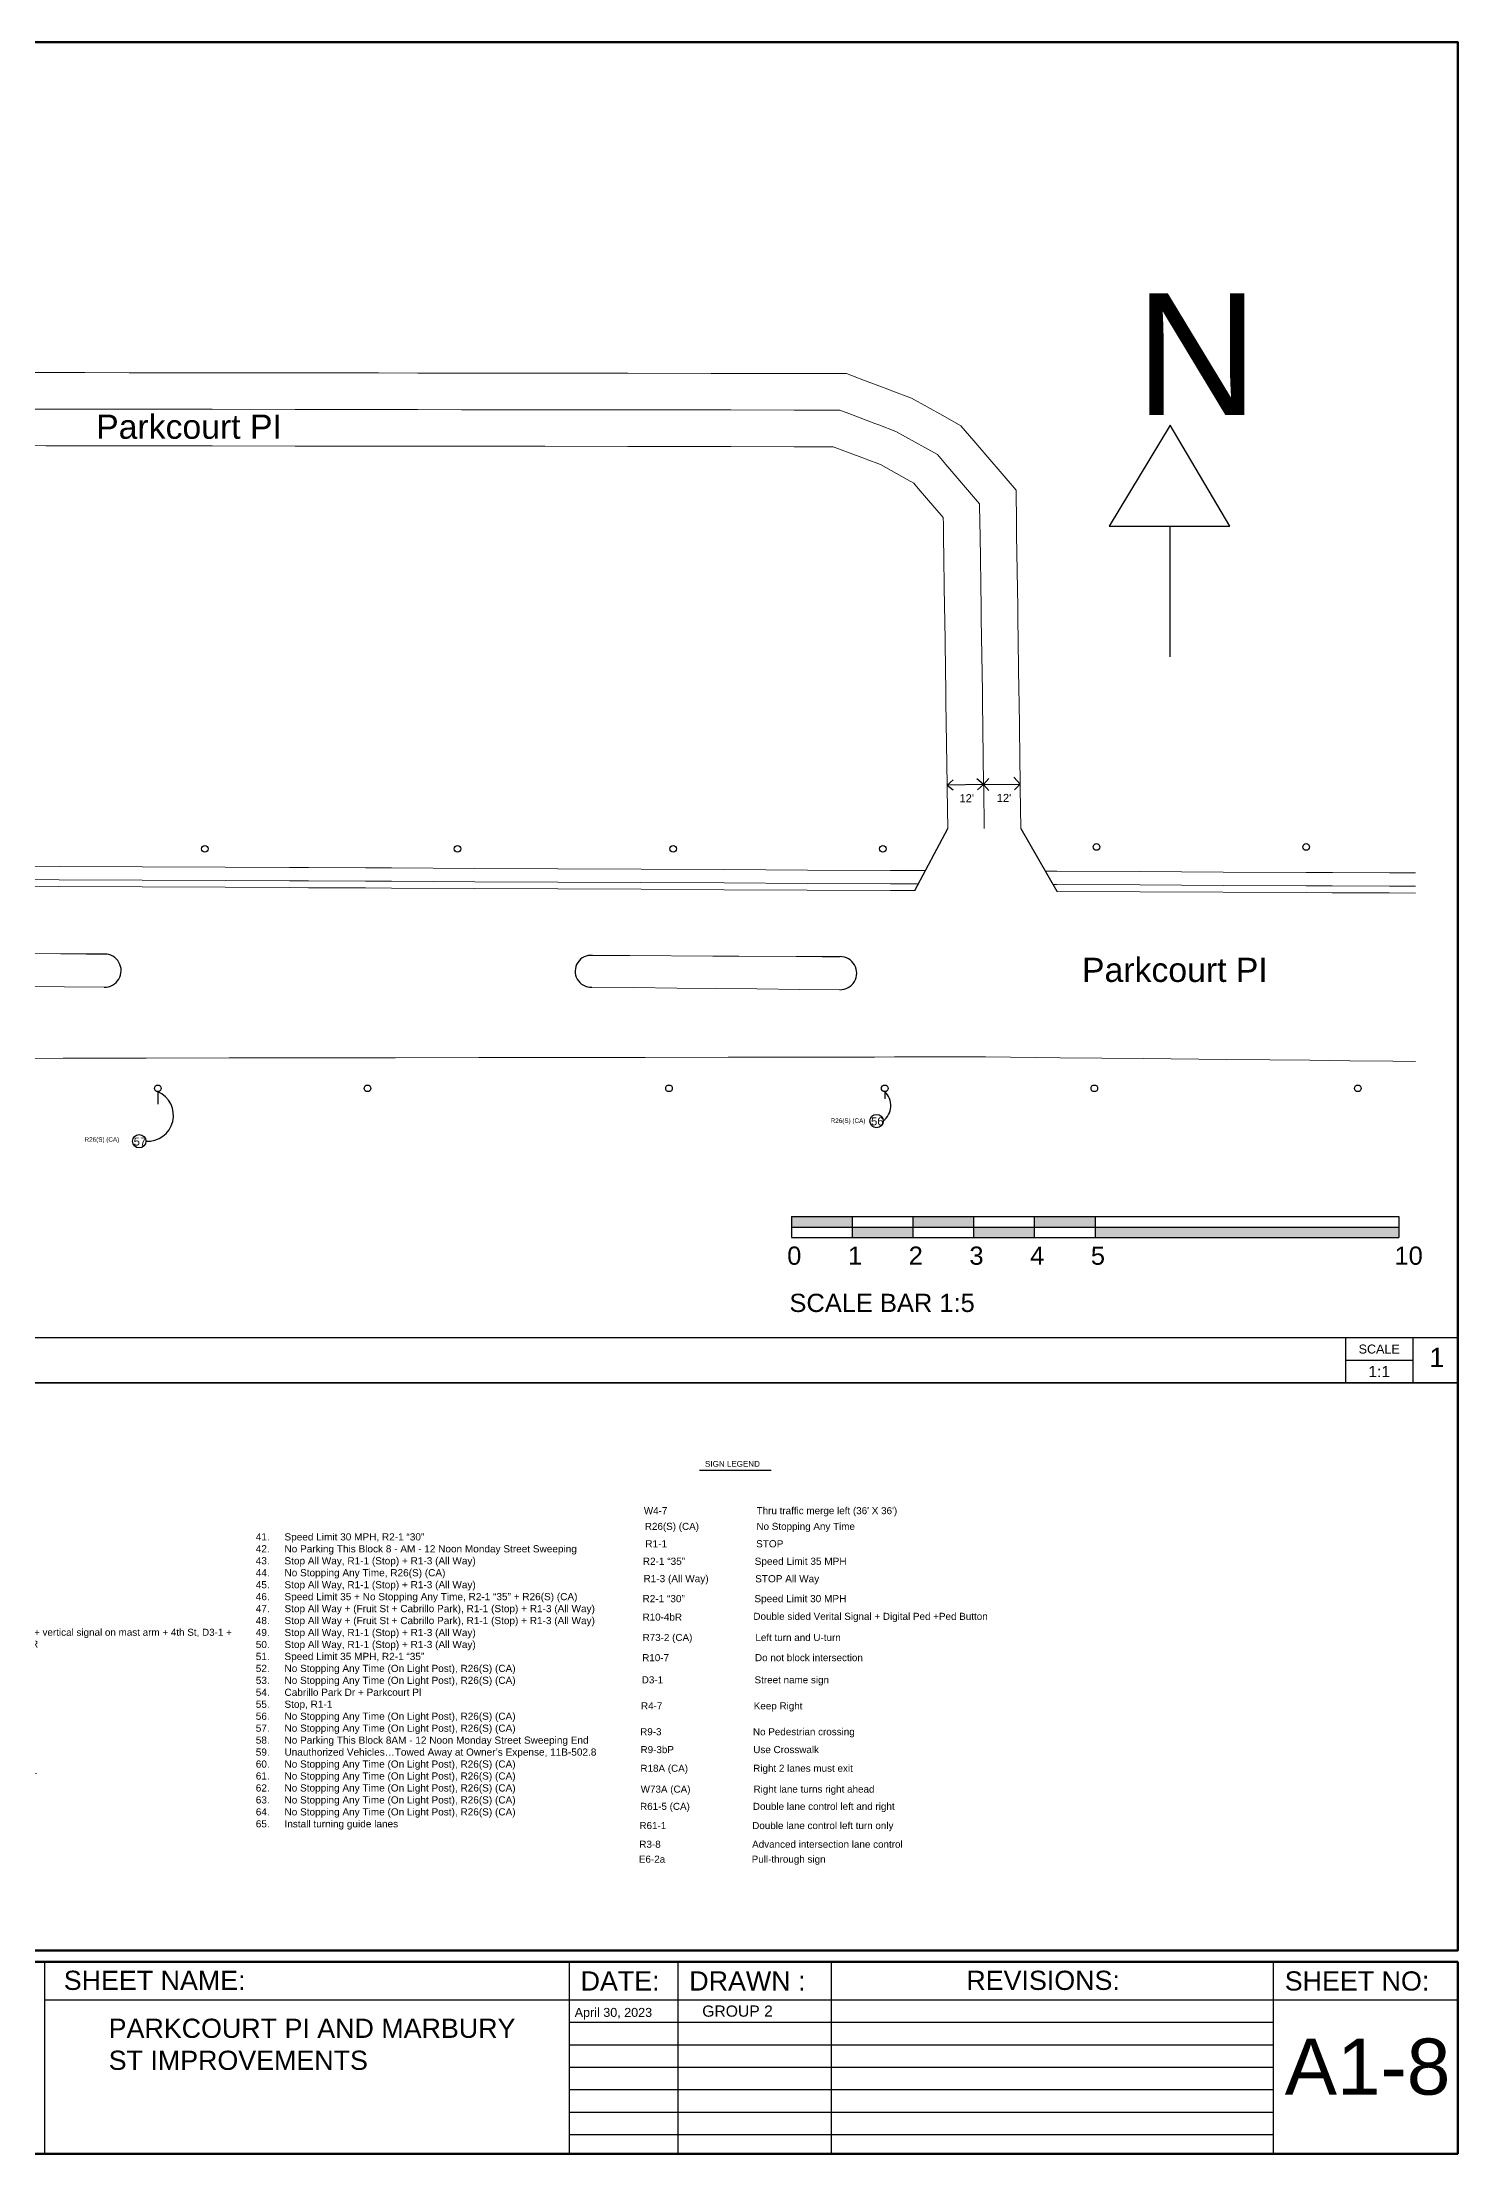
# Paper-space layout 'Layout1' of a CAD drawing. Header units: inches. Extents: x 0 to 35.9, y 0 to 23.6.
# Drawn here: x 20.14 to 35.9, y 0.09 to 23.61 of the extents above; entities that cross this region are included whole.
import ezdxf

# ---------------------------------------------------------------- set-up
doc = ezdxf.new("R2010")
doc.units = ezdxf.units.IN
doc.header["$MEASUREMENT"] = 0
doc.layers.get('0').update_dxf_attribs({"lineweight": 30})
doc.layers.add('BLOCK TEXT', color=7, linetype='Continuous')
doc.layers.add('C-SIDEWALK-CURB', color=92, linetype='Continuous')
doc.styles.add('Sheet', font='arial.ttf', dxfattribs={"height": 0.375})
doc.styles.get("Standard").update_dxf_attribs({"font": 'arial.ttf'})
doc.styles.add('WORKING', font='arial.ttf')

# ---------------------------------------------------------------- blocks, each defined once
blk = doc.blocks.new('TITLEBLOCK ARCHD24X36')
for p, q in [((35.909, 9.514), (0.031, 9.514)), ((35.909, 9.014), (0.031, 9.014)), ((20.176, 0.428), (20.176, 2.566)), ((26.017, 0.428), (26.017, 2.566)), ((27.227, 0.428), (27.227, 2.566)), ((28.937, 0.428), (28.937, 2.566)), ((33.857, 0.428), (33.857, 2.566)), ((35.909, 0.428), (35.909, 2.566)), ((35.909, 2.138), (20.176, 2.138)), ((33.857, 1.888), (26.017, 1.888)), ((33.857, 1.638), (26.017, 1.638)), ((33.857, 1.388), (26.017, 1.388)), ((33.857, 1.138), (26.017, 1.138)), ((33.857, 0.888), (26.017, 0.888)), ((33.857, 0.638), (26.017, 0.638))]:
    blk.add_line(p, q)
at = {"ltscale": 0.125}
for points in [[(0.031, 23.944), (35.909, 23.944), (35.909, 9.514), (0.031, 9.514)], [(6.23, 9.014), (35.909, 9.014), (35.909, 2.691), (6.23, 2.691)]]:
    blk.add_lwpolyline(points, close=True, dxfattribs=at)
for points in [[(34.659, 9.514), (34.659, 9.014)], [(35.409, 9.514), (35.409, 9.014)], [(34.659, 9.264), (35.409, 9.264)]]:
    blk.add_lwpolyline(points)
at = {"layer": 'BLOCK TEXT', "linetype": 'ByBlock', "lineweight": 100}
for points in [[(0.031, 2.691), (0.031, 23.944), (35.909, 23.944), (35.909, 2.691)], [(35.909, 2.566), (35.909, 0.428), (0.031, 0.428), (0.031, 2.566)]]:
    blk.add_lwpolyline(points, close=True, dxfattribs=at)
at = {"style": 'Sheet'}
for s, width, gutter_width, heights, insert, char_height, attachment_point in [('SCALE', 0.46248, 1.069, [0], (35.034, 9.389), 0.1, 5), ('\\A1;1', 0.21376, 1.069, [0], (35.593, 9.404), 0.2138, 1), ('SHEET NAME:', 2.63324, 1.069, [0], (20.387, 2.466), 0.21376, 1), ('DATE:', 1.77221, 1.069, [0], (26.142, 2.459), 0.2138, 1), ('DRAWN :', 1.77221, 1.069, [0], (27.352, 2.459), 0.2138, 1), ('REVISIONS:', 1.77221, 1.069, [0], (30.437, 2.466), 0.2138, 1), ('SHEET NO:', 1.77221, 1.069, [0], (33.982, 2.459), 0.2138, 1), ('\\A1;PARKCOURT PI AND MARBURY ST IMPROVEMENTS ', 4.61987, 1.069, [1.269], (20.887, 1.932), 0.21376, 1), ('A1-8', 1.80207, 0.312, [0], (33.982, 1.711), 0.625, 1)]:
    blk.add_mtext_dynamic_manual_height_columns(s, width=width, gutter_width=gutter_width, heights=heights, dxfattribs=dict(at, insert=insert, char_height=char_height, attachment_point=attachment_point))
at = {"insert": (35.034, 9.139), "char_height": 0.125, "attachment_point": 5, "style": 'Sheet'}
blk.add_mtext('1:1', dxfattribs=at)
at = {"insert": (26.076, 2.052), "char_height": 0.1, "width": 1.98456, "attachment_point": 1, "style": 'Sheet'}
blk.add_mtext('April 30, 2023', dxfattribs=at)
at = {"ltscale": 0.125, "insert": (27.496, 2.079), "char_height": 0.125, "attachment_point": 1, "style": 'Sheet'}
blk.add_mtext_dynamic_manual_height_columns('GROUP 2', width=1.67854, gutter_width=1.875, heights=[0], dxfattribs=at)
blk = doc.blocks.new('SCALE 1_50')
h = blk.add_hatch(color=256)
h.dxf.hatch_style = 1
h.paths.add_polyline_path([(20, -3.5), (20, 0), (0, 0), (0, -3.5)])
h.paths.add_polyline_path([(40, -3.5), (20, -3.5), (20, -7), (40, -7)])
h.paths.add_polyline_path([(60, 0), (40, 0), (40, -3.5), (60, -3.5)])
h.paths.add_polyline_path([(60, -7), (80, -7), (80, -3.5), (60, -3.5)])
h.paths.add_polyline_path([(100, 0), (80, 0), (80, -3.5), (100, -3.5)])
h.paths.add_polyline_path([(100, -3.5), (100, -7), (200, -7), (200, -3.5)])
for p, q in [((0, 0), (0, -7)), ((0, 0), (200, 0)), ((20, 0), (20, -7)), ((40, 0), (40, -7)), ((60, 0), (60, -7)), ((80, 0), (80, -7)), ((100, 0), (100, -7)), ((200, 0), (200, -7)), ((200, 0), (200, -7)), ((200, 0), (200, -7)), ((200, 0), (200, -7)), ((0, -3.5), (200, -3.5)), ((0, -7), (200, -7))]:
    blk.add_line(p, q)
at = {"char_height": 6, "attachment_point": 1, "style": 'WORKING'}
for s, insert, width in [('0', (-1.38, -9.94), 22.4294), ('1', (18.62, -9.94), 22.4294), ('2', (38.62, -9.94), 22.4294), ('3', (58.62, -9.94), 22.4294), ('4', (78.62, -9.94), 22.4294), ('5', (98.62, -9.94), 22.4294), ('10', (198.62, -9.94), 22.4294), ('SCALE BAR 1:5', (-0.64, -25.49), 448.7344)]:
    blk.add_mtext(s, dxfattribs=dict(at, insert=insert, width=width))

psp = doc.layouts.get("Layout1")

# ---------------------------------------------------------------- linework, layer by layer
at = {"ltscale": 0.125}
for p, q in [((32.695, 19.342), (32.018, 18.219)), ((33.358, 18.219), (32.695, 19.342)), ((32.018, 18.219), (33.358, 18.219)), ((32.695, 16.764), (32.695, 18.219))]:
    psp.add_line(p, q, dxfattribs=at)
at = {"color": 7}
for p, q in [((21.424, 11.921, -10.681), (21.424, 11.783, -10.681)), ((29.517, 11.921, -10.681), (29.517, 11.84, -10.681))]:
    psp.add_line(p, q, dxfattribs=at)
for centre, radius, start, end in [((21.309, 11.656, -10.681), 0.288, 266.2222, 66.4162), ((29.369, 11.765, -10.681), 0.215, 307.4902, 46.4686)]:
    psp.add_arc(centre, radius, start, end, dxfattribs=at)
at = {"layer": 'C-SIDEWALK-CURB', "color": 7}
for p, q in [((30.211, 15.335, -0.059), (30.279, 15.393, -7.454)), ((30.618, 15.341, -0.051), (30.211, 15.335, -0.059)), ((30.211, 15.335, -0.059), (30.28, 15.282, -10.681)), ((30.618, 15.341, -0.051), (30.541, 15.404, -10.681)), ((30.618, 15.341, -0.051), (30.549, 15.283, -10.681)), ((30.618, 15.341, -0.051), (30.676, 15.408, -10.681)), ((30.618, 15.341, -0.051), (31.026, 15.347, -0.059)), ((30.618, 15.341, -0.051), (30.678, 15.274, -10.681)), ((31.026, 15.347, -0.059), (30.954, 15.424, -8.792)), ((31.026, 15.347, -0.059), (30.962, 15.281, -8.483)), ((29.854, 14.16, -0.085), (30.218, 14.85, -0.074)), ((31.033, 14.85, -0.074), (31.432, 14.152, -0.082)), ((20.63, 13.455, 90.078), (20.83, 13.455, 90.078)), ((28.82, 13.426, 37.028), (29.02, 13.426, 37.028)), ((27.456, 7.705), (28.252, 7.705))]:
    psp.add_line(p, q, dxfattribs=at)
at = {"layer": 'C-SIDEWALK-CURB', "color": 7, "linetype": 'Continuous', "lineweight": 0, "extrusion": (-0.004884, -0.999988, 3.95237e-12), "elevation": -14.529, "flags": 128}
psp.add_lwpolyline([(35.356, -5.348), (35.066, -5.348), (34.431, -0.028), (34.14, -0.029), (33.214, -0.03), (32.288, -0.031), (31.363, -0.033), (31.233, -0.033)], dxfattribs=at)
at = {"layer": 'C-SIDEWALK-CURB', "color": 7, "linetype": 'Continuous', "lineweight": 0, "extrusion": (0.004815, 0.999839, 0.017272), "elevation": 14.3, "flags": 128}
for points in [[(-29.785, -0.332), (-29.512, -0.332), (-28.586, -0.333), (-27.66, -0.335), (-26.735, -0.336), (-25.809, -0.338), (-24.883, -0.339), (-23.957, -0.34), (-23.666, -0.341), (-23.031, -0.342), (-22.82, -0.342), (-22.105, -0.341), (-21.18, -0.339), (-20.254, -0.338), (-19.328, -0.336), (-18.402, -0.335), (-17.476, -0.333), (-16.551, -0.331), (-16.444, -0.331), (-15.625, -0.33), (-14.699, -0.328), (-13.773, -0.327), (-12.847, -0.325), (-11.922, -0.324), (-10.996, -0.322), (-10.07, -0.321), (-9.743, -0.32)], [(-29.785, -0.307), (-29.512, -0.307), (-28.586, -0.309), (-27.66, -0.31), (-26.735, -0.311), (-25.809, -0.313), (-24.883, -0.314), (-23.957, -0.316), (-23.666, -0.316), (-23.031, -0.317), (-22.82, -0.317), (-22.105, -0.316), (-21.18, -0.314), (-20.254, -0.313), (-19.328, -0.311), (-18.402, -0.31), (-17.476, -0.308), (-16.551, -0.307), (-16.444, -0.306), (-15.625, -0.305), (-14.699, -0.304), (-13.773, -0.302), (-12.847, -0.3), (-11.922, -0.299), (-10.996, -0.297), (-10.07, -0.296), (-9.743, -0.295)]]:
    psp.add_lwpolyline(points, dxfattribs=at)
at = {"layer": 'C-SIDEWALK-CURB', "color": 7, "linetype": 'Continuous', "lineweight": 0, "extrusion": (-0.004884, -0.999988, 4.53791e-12), "elevation": -14.381, "flags": 128}
psp.add_lwpolyline([(35.356, -5.348), (35.066, -5.348), (34.431, -0.028), (34.14, -0.029), (33.214, -0.03), (32.288, -0.031), (31.363, -0.033), (31.319, -0.033)], dxfattribs=at)
at = {"layer": 'C-SIDEWALK-CURB', "color": 7, "linetype": 'Continuous', "lineweight": 0, "extrusion": (-0.004884, -0.999988, 4.59571e-12), "elevation": -14.305, "flags": 128}
for points in [[(35.356, -5.398), (35.066, -5.398), (34.431, -0.078), (34.14, -0.078), (33.214, -0.079), (32.288, -0.081), (31.363, -0.082)], [(35.356, -5.373), (35.066, -5.373), (34.431, -0.053), (34.14, -0.053), (33.214, -0.055), (32.288, -0.056), (31.363, -0.057)]]:
    psp.add_lwpolyline(points, dxfattribs=at)
at = {"layer": 'C-SIDEWALK-CURB', "color": 7, "linetype": 'Continuous', "lineweight": 0, "extrusion": (-0.004884, -0.999988, 1.38688e-12), "elevation": -13.555, "flags": 128}
psp.add_lwpolyline([(20.564, 90.078), (20.274, 90.078), (19.638, 95.398), (19.348, 95.398), (18.422, 95.396), (18.009, 95.396)], dxfattribs=at)
at = {"layer": 'C-SIDEWALK-CURB', "color": 7, "linetype": 'Continuous', "lineweight": 0, "extrusion": (-0.004884, -0.999988, 1.38689e-12), "elevation": -13.566, "flags": 128}
psp.add_lwpolyline([(28.754, 37.028), (28.464, 37.028), (27.828, 42.348), (27.538, 42.347), (26.612, 42.346), (26.199, 42.345)], dxfattribs=at)
at = {"layer": 'C-SIDEWALK-CURB', "color": 7, "linetype": 'Continuous', "lineweight": 0, "extrusion": (-0.010497, -0.999945, 6.48483e-13), "flags": 128}
for points, elevation in [([(17.927, 95.372), (18.393, 95.37), (18.874, 95.369), (19.319, 95.378), (19.766, 95.386), (20.245, 90.078), (20.692, 90.078)], -13.302), ([(26.116, 42.321), (26.583, 42.32), (27.064, 42.319), (27.509, 42.327), (27.956, 42.336), (28.435, 37.028), (28.882, 37.028)], -13.359)]:
    psp.add_lwpolyline(points, dxfattribs=dict(at, elevation=elevation))
at = {"layer": 'C-SIDEWALK-CURB', "color": 7, "linetype": 'Continuous', "lineweight": 0}
for points in [[(19.251, 19.93, 0.021), (20.177, 19.929, 0.018), (20.61, 19.929, 0.017), (21.103, 19.928, 0.015), (22.029, 19.927, 0.01), (22.955, 19.926, 0.006), (23.881, 19.925, 0.001), (24.32, 19.924, -0.001), (24.806, 19.924, 0.002), (25.732, 19.923, 0.006), (26.658, 19.921, 0.011), (27.584, 19.92, 0.016), (27.804, 19.92, 0.017), (28.51, 19.919, 0.028), (29.092, 19.918, 0.037), (29.292, 19.842, 0.039), (29.552, 19.744, 0.016), (29.598, 19.727, 0.012), (29.814, 19.645, -0.005), (30.163, 19.45, -0.035), (30.366, 19.336, -0.03), (30.509, 19.17, -0.026), (30.979, 18.621, -0.007), (30.984, 18.253, 0), (30.986, 18.124, 0), (30.998, 17.315, 0), (30.999, 17.198, -0.002), (31.011, 16.377, -0.012), (31.013, 16.272, -0.014), (31.026, 15.347, -0.034), (31.026, 15.303, -0.035), (31.033, 14.85, -0.05)], [(19.251, 19.523, 0.004), (20.177, 19.522, 0.002), (20.609, 19.521, 0), (21.103, 19.521, -0.002), (22.028, 19.52, -0.006), (22.954, 19.519, -0.011), (23.88, 19.517, -0.015), (24.319, 19.517, -0.017), (24.806, 19.516, -0.015), (25.732, 19.515, -0.01), (26.657, 19.514, -0.006), (27.583, 19.513, -0.001), (27.803, 19.513, 0), (28.509, 19.512, 0.012), (29.017, 19.511, 0.02), (29.148, 19.462, 0.022), (29.408, 19.363, -0.001), (29.453, 19.346, -0.005), (29.642, 19.274, -0.021), (29.964, 19.094, -0.052), (30.104, 19.016, -0.047), (30.199, 18.905, -0.042), (30.574, 18.468, -0.024), (30.577, 18.248, -0.017), (30.579, 18.118, -0.017), (30.59, 17.309, -0.017), (30.592, 17.192, -0.018), (30.604, 16.372, -0.029), (30.605, 16.266, -0.031), (30.618, 15.341, -0.051), (30.619, 15.297, -0.051), (30.625, 14.85, -0.066)], [(19.251, 19.523, 0.004), (20.177, 19.522, 0.002), (20.609, 19.521, 0), (21.103, 19.521, -0.002), (22.028, 19.52, -0.006), (22.954, 19.519, -0.011), (23.88, 19.517, -0.015), (24.319, 19.517, -0.017), (24.806, 19.516, -0.015), (25.732, 19.515, -0.01), (26.657, 19.514, -0.006), (27.583, 19.513, -0.001), (27.803, 19.513, 0), (28.509, 19.512, 0.012), (29.017, 19.511, 0.02), (29.148, 19.462, 0.022), (29.408, 19.363, -0.001), (29.453, 19.346, -0.005), (29.642, 19.274, -0.021), (29.964, 19.094, -0.052), (30.104, 19.016, -0.047), (30.199, 18.905, -0.042), (30.574, 18.468, -0.024), (30.577, 18.248, -0.017), (30.579, 18.118, -0.017), (30.59, 17.309, -0.017), (30.592, 17.192, -0.018), (30.604, 16.372, -0.029), (30.605, 16.266, -0.031), (30.618, 15.341, -0.051), (30.619, 15.297, -0.051), (30.625, 14.85, -0.066)], [(19.25, 19.116, -0.004), (20.176, 19.115, -0.007), (20.609, 19.114, -0.008), (21.102, 19.113, -0.01), (22.028, 19.112, -0.015), (22.954, 19.111, -0.019), (23.88, 19.11, -0.023), (24.319, 19.11, -0.026), (24.805, 19.109, -0.023), (25.731, 19.108, -0.018), (26.657, 19.107, -0.014), (27.583, 19.106, -0.009), (27.803, 19.105, -0.008), (28.509, 19.104, 0.004), (28.942, 19.104, 0.012), (29.004, 19.081, 0.014), (29.264, 18.982, -0.009), (29.309, 18.965, -0.013), (29.469, 18.904, -0.03), (29.766, 18.739, -0.06), (29.842, 18.696, -0.055), (29.89, 18.64, -0.05), (30.168, 18.315, -0.032), (30.17, 18.242, -0.025), (30.171, 18.112, -0.025), (30.183, 17.303, -0.025), (30.185, 17.186, -0.026), (30.196, 16.366, -0.037), (30.198, 16.261, -0.039), (30.211, 15.335, -0.059), (30.212, 15.292, -0.06), (30.218, 14.85, -0.074)], [(19.25, 19.116, 0.021), (20.176, 19.115, 0.018), (20.609, 19.114, 0.017), (21.102, 19.113, 0.015), (22.028, 19.112, 0.01), (22.954, 19.111, 0.006), (23.88, 19.11, 0.001), (24.319, 19.11, -0.001), (24.805, 19.109, 0.002), (25.731, 19.108, 0.006), (26.657, 19.107, 0.011), (27.583, 19.106, 0.016), (27.803, 19.105, 0.017), (28.509, 19.104, 0.028), (28.942, 19.104, 0.037), (29.004, 19.081, 0.039), (29.264, 18.982, 0.016), (29.309, 18.965, 0.012), (29.469, 18.904, -0.005), (29.766, 18.739, -0.035), (29.842, 18.696, -0.03), (29.89, 18.64, -0.026), (30.168, 18.315, -0.007), (30.17, 18.242, 0), (30.171, 18.112, 0), (30.183, 17.303, 0), (30.185, 17.186, -0.002), (30.196, 16.366, -0.012), (30.198, 16.261, -0.014), (30.211, 15.335, -0.034), (30.212, 15.292, -0.035), (30.218, 14.85, -0.05)], [(29.971, 14.383, -0.035), (29.582, 14.385, -0.036), (28.656, 14.389, -0.037), (27.73, 14.394, -0.038), (26.804, 14.398, -0.04), (25.878, 14.403, -0.041), (24.953, 14.407, -0.043), (24.027, 14.412, -0.044), (23.735, 14.413, -0.044), (23.101, 14.416, -0.045), (22.889, 14.417, -0.046), (22.175, 14.421, -0.045), (21.249, 14.425, -0.043), (20.324, 14.43, -0.041), (19.398, 14.434, -0.04)], [(29.894, 14.235, -0.035), (29.581, 14.237, -0.036), (28.655, 14.241, -0.037), (27.729, 14.246, -0.038), (26.803, 14.25, -0.04), (25.878, 14.255, -0.041), (24.952, 14.259, -0.043), (24.026, 14.264, -0.044), (23.735, 14.265, -0.044), (23.1, 14.268, -0.045), (22.888, 14.269, -0.046), (22.174, 14.273, -0.045), (21.249, 14.277, -0.043), (20.323, 14.281, -0.041), (19.397, 14.286, -0.04)], [(19.621, 12.292, -0.079), (20.368, 12.293, -0.08), (21.293, 12.295, -0.082), (22.219, 12.296, -0.083), (23.145, 12.298, -0.085), (23.711, 12.298, -0.086), (24.071, 12.299, -0.086), (24.997, 12.3, -0.088), (25.922, 12.301, -0.089), (26.848, 12.303, -0.09), (27.774, 12.304, -0.092), (28.7, 12.305, -0.093), (29.403, 12.306, -0.094), (29.626, 12.307, -0.095), (30.551, 12.308, -0.098), (30.64, 12.308, -0.098), (31.472, 12.299, -0.1), (32.398, 12.289, -0.103), (33.323, 12.28, -0.105), (33.804, 12.275, -0.106), (34.249, 12.27, -0.098), (34.696, 12.265, -0.089), (35.175, 12.26, -5.398), (35.426, 12.256, -5.398)]]:
    psp.add_polyline3d(points, dxfattribs=at)
at = {"layer": 'C-SIDEWALK-CURB', "color": 7}
for centre, radius in [((21.947, 14.626, -10.681), 0.037), ((24.759, 14.626, -10.681), 0.037), ((27.161, 14.626, -10.681), 0.037), ((29.496, 14.626, -10.681), 0.037), ((31.876, 14.646, -10.681), 0.037), ((34.21, 14.646, -10.681), 0.037), ((21.424, 11.958, -10.681), 0.037), ((23.759, 11.958, -10.681), 0.037), ((27.115, 11.958, -10.681), 0.037), ((29.517, 11.958, -10.681), 0.037), ((31.851, 11.958, -10.681), 0.037), ((34.786, 11.958, -10.681), 0.037), ((29.426, 11.594, -10.681), 0.0741), ((21.216, 11.369, -10.681), 0.0741)]:
    psp.add_circle(centre, radius, dxfattribs=at)
for centre, radius, start, end in [((20.83, 13.269, 90.078), 0.185, 268.7972, 90), ((26.247, 13.262, 42.369), 0.177, 84.3878, 272.5912), ((29.02, 13.241, 37.028), 0.185, 268.7972, 90)]:
    psp.add_arc(centre, radius, start, end, dxfattribs=at)

# ---------------------------------------------------------------- block references
psp.add_blockref('TITLEBLOCK ARCHD24X36', (-0.011, -0.335))
at = {"xscale": 0.03380825986332073, "yscale": 0.03380825986332073, "zscale": 0.03380825986332073}
psp.add_blockref('SCALE 1_50', (28.478, 10.532), dxfattribs=at)

# ---------------------------------------------------------------- texts
at = {"ltscale": 0.125, "insert": (32.309, 20.812), "char_height": 1.355, "attachment_point": 1, "style": 'Sheet'}
psp.add_mtext_dynamic_manual_height_columns('N', width=3.85335, gutter_width=6.776, heights=[0], dxfattribs=at)
at = {"color": 7, "linetype": 'Continuous', "attachment_point": 1}
for s, insert, char_height, width in [('R26(S) (CA)\\P', (28.915, 11.623, -10.681), 0.05038, 0.39874), ('R26(S) (CA)\\P', (20.607, 11.414, -10.681), 0.05038, 0.39874), ("W4-7 ^I^I^I^IThru traffic merge left (36' X 36')", (26.835, 7.294), 0.07849, 3.16826), ('R26(S) (CA)                     No Stopping Any Time ', (26.846, 7.119), 0.07849, 2.96028), ('41.^ISpeed Limit 30 MPH, R2-1 “30” \\P42.^INo Parking This Block 8 - AM - 12 Noon Monday Street Sweeping\\P43.^IStop All Way, R1-1 (Stop) + R1-3 (All Way)\\P44.^INo Stopping Any Time, R26(S) (CA)\\P45.^IStop All Way, R1-1 (Stop) + R1-3 (All Way)\\P46.^ISpeed Limit 35 + No Stopping Any Time, R2-1 “35” + R26(S) (CA)\\P47.^IStop All Way + (Fruit St + Cabrillo Park), R1-1 (Stop) + R1-3 (All Way)\\P48.^IStop All Way + (Fruit St + Cabrillo Park), R1-1 (Stop) + R1-3 (All Way)\\P49.^IStop All Way, R1-1 (Stop) + R1-3 (All Way)\\P50.^IStop All Way, R1-1 (Stop) + R1-3 (All Way)\\P51.^ISpeed Limit 35 MPH, R2-1 “35”\\P52.^INo Stopping Any Time (On Light Post), R26(S) (CA)\\P53.^INo Stopping Any Time (On Light Post), R26(S) (CA)\\P54.^ICabrillo Park Dr + Parkcourt Pl\\P55.^IStop, R1-1\\P56.^INo Stopping Any Time (On Light Post), R26(S) (CA)\\P57.^INo Stopping Any Time (On Light Post), R26(S) (CA)\\P58.^INo Parking This Block 8AM - 12 Noon Monday Street Sweeping End\\P59.^IUnauthorized Vehicles…Towed Away at Owner’s Expense, 11B-502.8\\P60.^INo Stopping Any Time (On Light Post), R26(S) (CA)\\P61.^INo Stopping Any Time (On Light Post), R26(S) (CA)\\P62.^INo Stopping Any Time (On Light Post), R26(S) (CA)\\P63.^INo Stopping Any Time (On Light Post), R26(S) (CA)\\P64.^INo Stopping Any Time (On Light Post), R26(S) (CA)\\P65.^IInstall turning guide lanes', (22.514, 7.003), 0.07988, 6.25398), ('R1-1                                STOP', (26.851, 6.926), 0.07988, 2.48971), ('R2-1 “35”                         Speed Limit 35 MPH', (26.823, 6.731), 0.07988, 4.14587), ('R1-3 (All Way)\\P', (26.831, 6.538), 0.07988, 0.74927), ('^I                              STOP All Way', (26.825, 6.537), 0.07988, 2.48971), ('R2-1 “30”                         Speed Limit 30 MPH', (26.82, 6.315), 0.07988, 4.14587), ('Double sided Verital Signal + Digital Ped +Ped Button', (28.055, 6.117), 0.07849, 2.72366), ('R10-4bR', (26.821, 6.109), 0.0785, 0.4513), ('R73-2 (CA)^I^I^ILeft turn and U-turn', (26.821, 5.882), 0.07849, 4.54152), ('R10-7^I^I^I^IDo not block intersection', (26.817, 5.657), 0.07849, 3.84176), ('D3-1^I^I^I^IStreet name sign', (26.812, 5.41), 0.07849, 3.14379), ('R4-7^I^I^I^IKeep Right', (26.803, 5.12), 0.07849, 2.58897), ('R9-3^I^I^I^INo Pedestrian crossing', (26.794, 4.832), 0.07849, 3.04268), ('R9-3bP ^I^I^IUse Crosswalk', (26.798, 4.633), 0.07849, 2.84721), ('R18A (CA)^I^I^IRight 2 lanes must exit', (26.797, 4.425), 0.07849, 3.03454), ('W73A (CA)^I^I^IRight lane turns right ahead', (26.8, 4.193), 0.07849, 2.86495), ('R61-5 (CA)^I^I^IDouble lane control left and right', (26.793, 4.001), 0.07849, 3.32015), ('R61-1 ^I^I^IDouble lane control left turn only', (26.786, 3.787), 0.07849, 3.48267), ('R3-8 ^I^I^I^IAdvanced intersection lane control', (26.785, 3.579), 0.07849, 3.55135), ('E6-2a^I^I^I^IPull-through sign', (26.78, 3.413), 0.07849, 3.64598)]:
    psp.add_mtext(s, dxfattribs=dict(at, insert=insert, char_height=char_height, width=width))
at = {"layer": 'C-SIDEWALK-CURB', "color": 7, "linetype": 'Continuous', "attachment_point": 1}
for s, insert, char_height, width in [('Parkcourt PI', (20.737, 19.461, -10.681), 0.26908, 39.013), ("12'", (30.349, 15.234, -10.681), 0.0891, 12.92176), ("12'", (30.764, 15.237, -10.681), 0.0891, 12.92176), ('Parkcourt PI', (31.714, 13.412, -10.681), 0.26908, 39.013), ('56', (29.365, 11.635, -10.681), 0.0891, 12.92176), ('57', (21.155, 11.41, -10.681), 0.0891, 12.92176), ('SIGN LEGEND ', (27.516, 7.808), 0.06403, 9.28385), ('\\P20.^IR3-8 or R61-1 (CA) w/ right of R61-5 (CA) + No Stopping Any Time, R26(S) (CA) \\P21.^ITo I5 North ←, E6-2a\\P22.^IVertical signal + digital Ped + Ped button, R10-4bR\\P23.^IMastarm B - Typical Arrangements (see photos below) + R3-8 or R61-1 (CA) w/ right of R61-5 (CA) + vertical signal on mast arm + 4th St, D3-1 + \\PMastarm Pole: Vertical Signal + Digital Ped +  No Stopping Any Time, R26(S) (CA)  + Ped Button, R10-4bR\\P24.^ISpeed Limit 35, R2-1 + No Stopping Any Time, R26(S) (CA), on light pole\\P25.^INo Stopping Any Time, R26(S) (CA), on light pole\\P26.^IDouble sided vertical signal\\P27.^IMastarm: Vertical Signal + R73-2 (CA) + Vertical Signal + Cabrillo Park Dr, D3-1 \\PMastarm Pole: R10-7 + Vertical Signal + Digital Ped + R9-3 + R9-3bP \\P28.^IR4-7\\P29.^IW73A (CA) + No Stopping Any Time, R26(S) (CA), on light pole\\P30.^IR18A (CA)\\P31.^IR18A (CA) + No Stopping Any Time, R26(S) (CA)\\P32.^IDouble sided Vertical Signal + Digital Ped + R9-3 + R9-3bP \\P33.^IMastarm B - Typical Arrangements (see photos below) + vertical signal on mast arm + 4th St, D3-1 + \\PMastarm Pole: Vertical Signal + Ped Button, R10-4bR\\P34.^IR4-7\\P35.^I Mastarm: Vertical Signal + R73-2 (CA) + Vertical Signal + Cabrillo Park Dr, D3-1 \\PMastarm Pole: R10-7 + Vertical Signal + Digital Ped + Ped Button, R10-4bR\\P36.^ISpeed Limit 40, R2-1 + No Stopping Any Time, R26(S) (CA), + OC BUS sign, on light pole\\P37.^INo Stopping Any Time, R26(S) (CA), on light pole\\P38.^IOC BUS sign\\P39.^INo Stopping Any Time, R26(S) (CA)\\P40.^I Double sided Verital Signal + Digital Ped +Ped Button, R10-4bR', (14.884, 6.463), 0.078492, 11.38126)]:
    psp.add_mtext(s, dxfattribs=dict(at, insert=insert, char_height=char_height, width=width))

doc.saveas('drawing.dxf')
